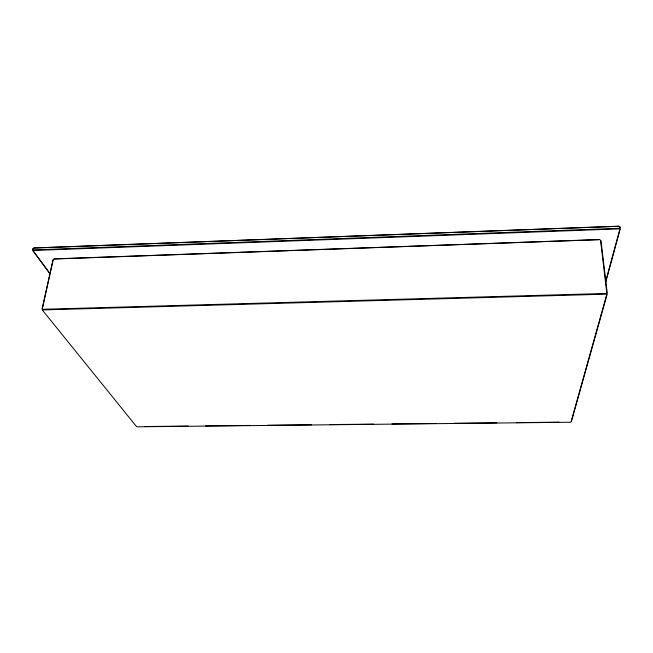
<?xml version="1.0" encoding="UTF-8"?>
<svg xmlns="http://www.w3.org/2000/svg" width="653" height="653" viewBox="0 0 653 653"><rect width="100%" height="100%" fill="white"/><g stroke="black" fill="none" stroke-linecap="round" stroke-linejoin="round"><path stroke-width="0.98" d="M42.078 309.008L52.991 259.804M42.331 308.763L53.244 259.543M32.65 249.715L32.879 248.76M32.862 249.487L33.091 248.524M605.764 281.092L619.852 229.203M605.6 282.708L620.252 228.836M571 422.042L606.743 294.495M571.359 421.683L607.208 294.054M33.948 247.944L618.987 226.183M33.703 248.05L619.101 226.289M33.27 249.911L619.362 228.281M33.352 250.466L619.346 228.885M54.191 258.882L599.666 239.537M53.93 259.012L599.78 239.659M42.804 309.285L606.164 293.475M42.902 309.922L606.139 294.16M144.46 426.548L188.276 426.083M205.589 425.903L250.426 425.43M267.746 425.242L311.554 424.785M329.896 424.589L373.704 424.124M392.045 423.928L435.853 423.47M454.194 423.275L496.982 422.826M516.343 422.622L559.131 422.165M137.171 426.817L570.412 422.246M42.216 309.865L136.55 426.629M33.066 250.785L50.028 273.697M32.764 250.466L49.742 273.387M620.146 226.983L620.285 228.011M619.77 226.746L619.909 227.775M600.948 240.435L607.233 293.115M600.523 240.182L606.792 292.87"/></g></svg>
